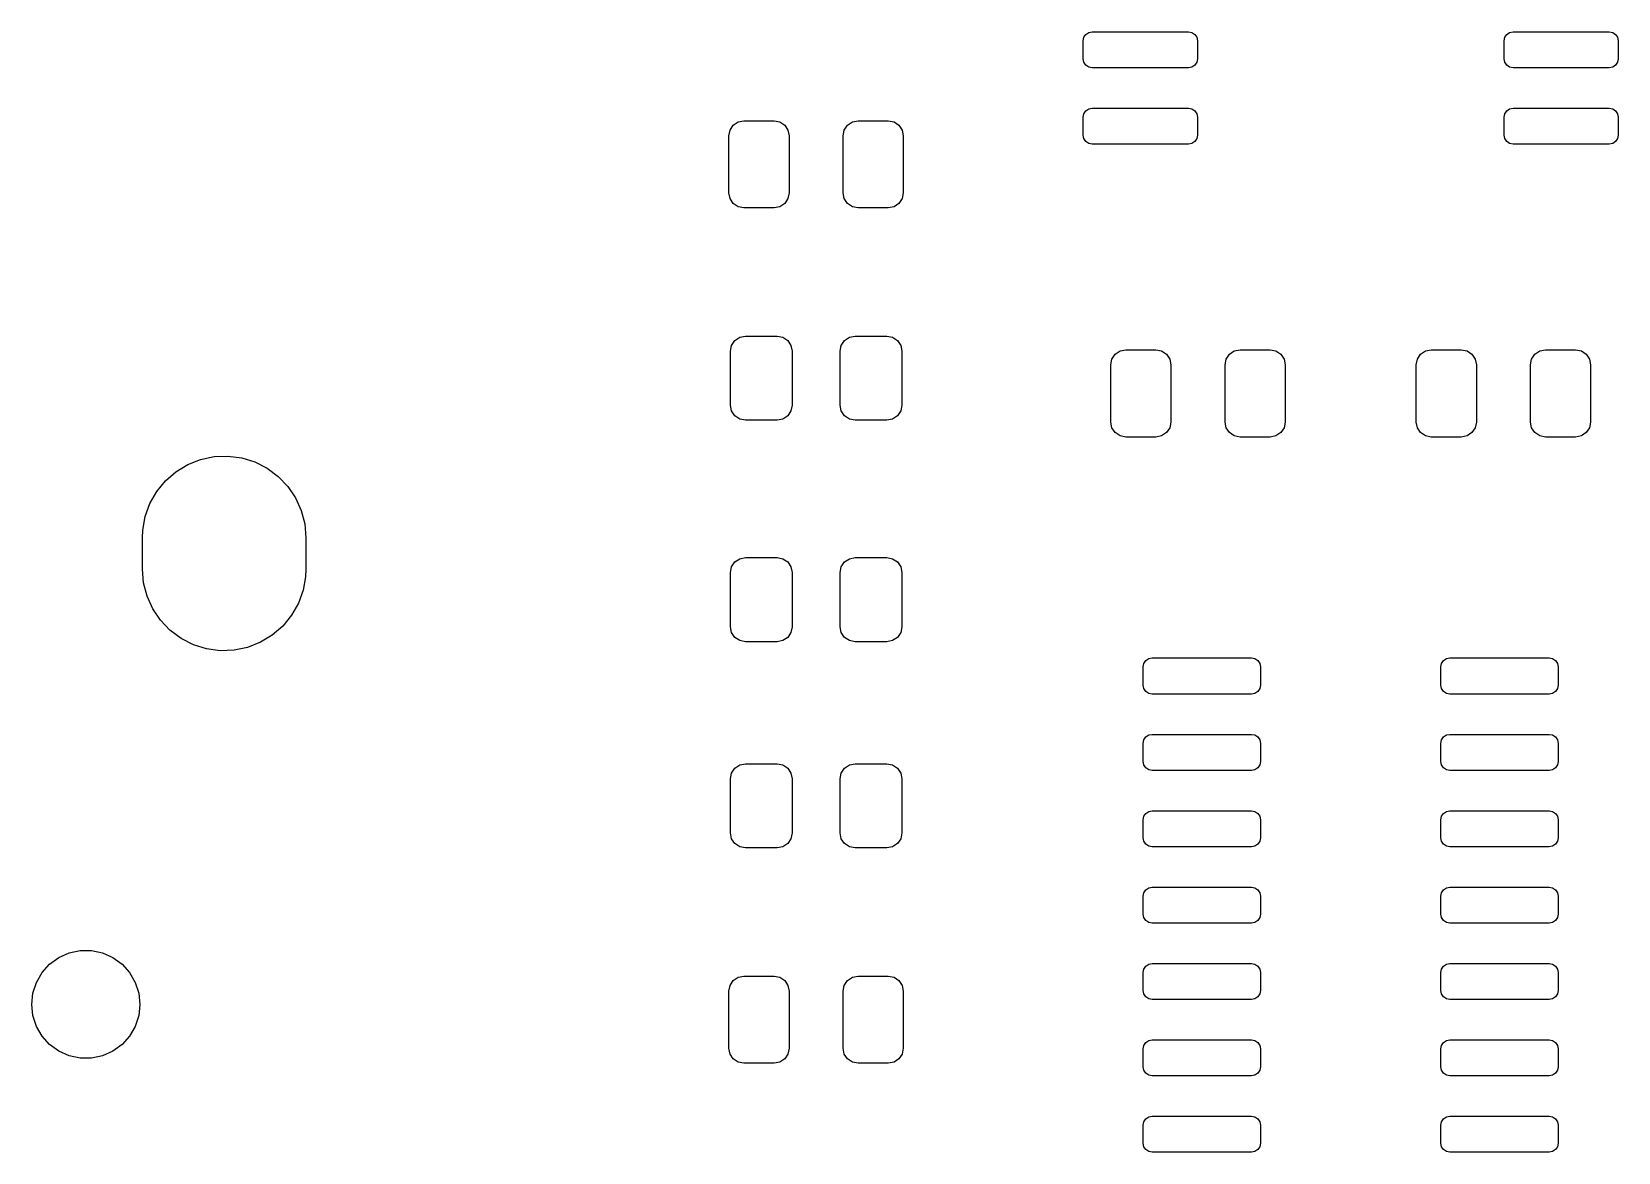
# Model space of a CAD drawing. Extents: x 43 to 169, y -223 to -48.
# Drawn here: x 107.61 to 133.99, y -110.41 to -91.78 of the extents above; entities that cross this region are included whole.
import ezdxf

# ---------------------------------------------------------------- set-up
doc = ezdxf.new("R2010")
doc.units = 0
doc.layers.add('BLACK', color=7, linetype='CONTINUOUS')

msp = doc.modelspace()

# ---------------------------------------------------------------- linework, layer by layer
at = {"layer": 'BLACK', "linetype": 'CONTINUOUS'}
for p, q in [((125.101, -91.8676), (125.134, -91.8189)), ((125.134, -91.8189), (125.183, -91.7864)), ((125.183, -91.7864), (125.24, -91.775)), ((125.24, -91.775), (126.84, -91.775)), ((126.84, -91.775), (126.897, -91.7864)), ((126.897, -91.7864), (126.946, -91.8189)), ((126.946, -91.8189), (126.979, -91.8676)), ((132.101, -91.8676), (132.134, -91.8189)), ((132.134, -91.8189), (132.183, -91.7864)), ((132.183, -91.7864), (132.24, -91.775)), ((132.24, -91.775), (133.84, -91.775)), ((133.84, -91.775), (133.897, -91.7864)), ((133.897, -91.7864), (133.946, -91.8189)), ((133.946, -91.8189), (133.979, -91.8676)), ((125.09, -91.925), (125.101, -91.8676)), ((125.09, -92.225), (125.09, -91.925)), ((126.979, -91.8676), (126.99, -91.925)), ((126.99, -91.925), (126.99, -92.225)), ((132.09, -91.925), (132.101, -91.8676)), ((132.09, -92.225), (132.09, -91.925)), ((133.979, -91.8676), (133.99, -91.925)), ((133.99, -91.925), (133.99, -92.225)), ((125.101, -92.2824), (125.09, -92.225)), ((125.134, -92.3311), (125.101, -92.2824)), ((125.183, -92.3636), (125.134, -92.3311)), ((126.946, -92.3311), (126.897, -92.3636)), ((126.979, -92.2824), (126.946, -92.3311)), ((126.99, -92.225), (126.979, -92.2824)), ((132.101, -92.2824), (132.09, -92.225)), ((132.134, -92.3311), (132.101, -92.2824)), ((132.183, -92.3636), (132.134, -92.3311)), ((133.946, -92.3311), (133.897, -92.3636)), ((133.979, -92.2824), (133.946, -92.3311)), ((133.99, -92.225), (133.979, -92.2824)), ((125.24, -92.375), (125.183, -92.3636)), ((126.84, -92.375), (125.24, -92.375)), ((126.897, -92.3636), (126.84, -92.375)), ((132.24, -92.375), (132.183, -92.3636)), ((133.84, -92.375), (132.24, -92.375)), ((133.897, -92.3636), (133.84, -92.375)), ((125.09, -93.195), (125.101, -93.1376)), ((125.101, -93.1376), (125.134, -93.0889)), ((125.134, -93.0889), (125.183, -93.0564)), ((125.183, -93.0564), (125.24, -93.045)), ((125.24, -93.045), (126.84, -93.045)), ((126.84, -93.045), (126.897, -93.0564)), ((126.897, -93.0564), (126.946, -93.0889)), ((126.946, -93.0889), (126.979, -93.1376)), ((126.979, -93.1376), (126.99, -93.195)), ((132.09, -93.195), (132.101, -93.1376)), ((132.101, -93.1376), (132.134, -93.0889)), ((132.134, -93.0889), (132.183, -93.0564)), ((132.183, -93.0564), (132.24, -93.045)), ((132.24, -93.045), (133.84, -93.045)), ((133.84, -93.045), (133.897, -93.0564)), ((133.897, -93.0564), (133.946, -93.0889)), ((133.946, -93.0889), (133.979, -93.1376)), ((133.979, -93.1376), (133.99, -93.195)), ((119.219, -93.4093), (119.273, -93.3282)), ((119.273, -93.3282), (119.354, -93.274)), ((119.354, -93.274), (119.45, -93.255)), ((119.45, -93.255), (119.95, -93.255)), ((119.95, -93.255), (120.046, -93.274)), ((120.046, -93.274), (120.127, -93.3282)), ((120.127, -93.3282), (120.181, -93.4093)), ((121.119, -93.4093), (121.173, -93.3282)), ((121.173, -93.3282), (121.254, -93.274)), ((121.254, -93.274), (121.35, -93.255)), ((121.35, -93.255), (121.85, -93.255)), ((121.85, -93.255), (121.946, -93.274)), ((121.946, -93.274), (122.027, -93.3282)), ((122.027, -93.3282), (122.081, -93.4093)), ((125.09, -93.495), (125.09, -93.195)), ((126.99, -93.195), (126.99, -93.495)), ((132.09, -93.495), (132.09, -93.195)), ((133.99, -93.195), (133.99, -93.495)), ((119.2, -93.505), (119.219, -93.4093)), ((119.2, -94.455), (119.2, -93.505)), ((120.181, -93.4093), (120.2, -93.505)), ((120.2, -93.505), (120.2, -94.455)), ((121.1, -93.505), (121.119, -93.4093)), ((121.1, -94.455), (121.1, -93.505)), ((122.081, -93.4093), (122.1, -93.505)), ((122.1, -93.505), (122.1, -94.455)), ((125.101, -93.5524), (125.09, -93.495)), ((125.134, -93.6011), (125.101, -93.5524)), ((125.183, -93.6336), (125.134, -93.6011)), ((125.24, -93.645), (125.183, -93.6336)), ((126.84, -93.645), (125.24, -93.645)), ((126.897, -93.6336), (126.84, -93.645)), ((126.946, -93.6011), (126.897, -93.6336)), ((126.979, -93.5524), (126.946, -93.6011)), ((126.99, -93.495), (126.979, -93.5524)), ((132.101, -93.5524), (132.09, -93.495)), ((132.134, -93.6011), (132.101, -93.5524)), ((132.183, -93.6336), (132.134, -93.6011)), ((132.24, -93.645), (132.183, -93.6336)), ((133.84, -93.645), (132.24, -93.645)), ((133.897, -93.6336), (133.84, -93.645)), ((133.946, -93.6011), (133.897, -93.6336)), ((133.979, -93.5524), (133.946, -93.6011)), ((133.99, -93.495), (133.979, -93.5524)), ((119.219, -94.5507), (119.2, -94.455)), ((120.2, -94.455), (120.181, -94.5507)), ((121.119, -94.5507), (121.1, -94.455)), ((122.1, -94.455), (122.081, -94.5507)), ((119.273, -94.6318), (119.219, -94.5507)), ((119.354, -94.686), (119.273, -94.6318)), ((119.45, -94.705), (119.354, -94.686)), ((119.95, -94.705), (119.45, -94.705)), ((120.046, -94.686), (119.95, -94.705)), ((120.127, -94.6318), (120.046, -94.686)), ((120.181, -94.5507), (120.127, -94.6318)), ((121.173, -94.6318), (121.119, -94.5507)), ((121.254, -94.686), (121.173, -94.6318)), ((121.35, -94.705), (121.254, -94.686)), ((121.85, -94.705), (121.35, -94.705)), ((121.946, -94.686), (121.85, -94.705)), ((122.027, -94.6318), (121.946, -94.686)), ((122.081, -94.5507), (122.027, -94.6318)), ((119.225, -97.086), (119.244, -96.9903)), ((119.225, -97.986), (119.225, -97.086)), ((119.244, -96.9903), (119.298, -96.9092)), ((119.298, -96.9092), (119.379, -96.855)), ((119.379, -96.855), (119.475, -96.836)), ((119.475, -96.836), (120, -96.836)), ((120, -96.836), (120.096, -96.855)), ((120.096, -96.855), (120.177, -96.9092)), ((120.177, -96.9092), (120.231, -96.9903)), ((120.231, -96.9903), (120.25, -97.086)), ((120.25, -97.086), (120.25, -97.986)), ((121.05, -97.086), (121.069, -96.9903)), ((121.05, -97.986), (121.05, -97.086)), ((121.069, -96.9903), (121.123, -96.9092)), ((121.123, -96.9092), (121.204, -96.855)), ((121.204, -96.855), (121.3, -96.836)), ((121.3, -96.836), (121.825, -96.836)), ((121.825, -96.836), (121.921, -96.855)), ((121.921, -96.855), (122.002, -96.9092)), ((122.002, -96.9092), (122.056, -96.9903)), ((122.056, -96.9903), (122.075, -97.086)), ((122.075, -97.086), (122.075, -97.986)), ((125.623, -97.1382), (125.704, -97.084)), ((125.704, -97.084), (125.8, -97.065)), ((125.8, -97.065), (126.3, -97.065)), ((126.3, -97.065), (126.396, -97.084)), ((126.396, -97.084), (126.477, -97.1382)), ((127.523, -97.1382), (127.604, -97.084)), ((127.604, -97.084), (127.7, -97.065)), ((127.7, -97.065), (128.2, -97.065)), ((128.2, -97.065), (128.296, -97.084)), ((128.296, -97.084), (128.377, -97.1382)), ((130.703, -97.1382), (130.784, -97.084)), ((130.784, -97.084), (130.88, -97.065)), ((130.88, -97.065), (131.38, -97.065)), ((131.38, -97.065), (131.476, -97.084)), ((131.476, -97.084), (131.557, -97.1382)), ((132.603, -97.1382), (132.684, -97.084)), ((132.684, -97.084), (132.78, -97.065)), ((132.78, -97.065), (133.28, -97.065)), ((133.28, -97.065), (133.376, -97.084)), ((133.376, -97.084), (133.457, -97.1382)), ((125.55, -97.315), (125.569, -97.2193)), ((125.55, -98.265), (125.55, -97.315)), ((125.569, -97.2193), (125.623, -97.1382)), ((126.477, -97.1382), (126.531, -97.2193)), ((126.531, -97.2193), (126.55, -97.315)), ((126.55, -97.315), (126.55, -98.265)), ((127.45, -97.315), (127.469, -97.2193)), ((127.45, -98.265), (127.45, -97.315)), ((127.469, -97.2193), (127.523, -97.1382)), ((128.377, -97.1382), (128.431, -97.2193)), ((128.431, -97.2193), (128.45, -97.315)), ((128.45, -97.315), (128.45, -98.265)), ((130.63, -97.315), (130.649, -97.2193)), ((130.63, -98.265), (130.63, -97.315)), ((130.649, -97.2193), (130.703, -97.1382)), ((131.557, -97.1382), (131.611, -97.2193)), ((131.611, -97.2193), (131.63, -97.315)), ((131.63, -97.315), (131.63, -98.265)), ((132.53, -97.315), (132.549, -97.2193)), ((132.53, -98.265), (132.53, -97.315)), ((132.549, -97.2193), (132.603, -97.1382)), ((133.457, -97.1382), (133.511, -97.2193)), ((133.511, -97.2193), (133.53, -97.315)), ((133.53, -97.315), (133.53, -98.265)), ((119.244, -98.0817), (119.225, -97.986)), ((119.298, -98.1628), (119.244, -98.0817)), ((120.231, -98.0817), (120.177, -98.1628)), ((120.25, -97.986), (120.231, -98.0817)), ((121.069, -98.0817), (121.05, -97.986)), ((121.123, -98.1628), (121.069, -98.0817)), ((122.056, -98.0817), (122.002, -98.1628)), ((122.075, -97.986), (122.056, -98.0817)), ((119.379, -98.217), (119.298, -98.1628)), ((119.475, -98.236), (119.379, -98.217)), ((120, -98.236), (119.475, -98.236)), ((120.096, -98.217), (120, -98.236)), ((120.177, -98.1628), (120.096, -98.217)), ((121.204, -98.217), (121.123, -98.1628)), ((121.3, -98.236), (121.204, -98.217)), ((121.825, -98.236), (121.3, -98.236)), ((121.921, -98.217), (121.825, -98.236)), ((122.002, -98.1628), (121.921, -98.217)), ((125.569, -98.3607), (125.55, -98.265)), ((125.623, -98.4418), (125.569, -98.3607)), ((126.531, -98.3607), (126.477, -98.4418)), ((126.55, -98.265), (126.531, -98.3607)), ((127.469, -98.3607), (127.45, -98.265)), ((127.523, -98.4418), (127.469, -98.3607)), ((128.431, -98.3607), (128.377, -98.4418)), ((128.45, -98.265), (128.431, -98.3607)), ((130.649, -98.3607), (130.63, -98.265)), ((130.703, -98.4418), (130.649, -98.3607)), ((131.611, -98.3607), (131.557, -98.4418)), ((131.63, -98.265), (131.611, -98.3607)), ((132.549, -98.3607), (132.53, -98.265)), ((132.603, -98.4418), (132.549, -98.3607)), ((133.511, -98.3607), (133.457, -98.4418)), ((133.53, -98.265), (133.511, -98.3607)), ((125.704, -98.496), (125.623, -98.4418)), ((125.8, -98.515), (125.704, -98.496)), ((126.3, -98.515), (125.8, -98.515)), ((126.396, -98.496), (126.3, -98.515)), ((126.477, -98.4418), (126.396, -98.496)), ((127.604, -98.496), (127.523, -98.4418)), ((127.7, -98.515), (127.604, -98.496)), ((128.2, -98.515), (127.7, -98.515)), ((128.296, -98.496), (128.2, -98.515)), ((128.377, -98.4418), (128.296, -98.496)), ((130.784, -98.496), (130.703, -98.4418)), ((130.88, -98.515), (130.784, -98.496)), ((131.38, -98.515), (130.88, -98.515)), ((131.476, -98.496), (131.38, -98.515)), ((131.557, -98.4418), (131.476, -98.496)), ((132.684, -98.496), (132.603, -98.4418)), ((132.78, -98.515), (132.684, -98.496)), ((133.28, -98.515), (132.78, -98.515)), ((133.376, -98.496), (133.28, -98.515)), ((133.457, -98.4418), (133.376, -98.496)), ((110.2, -98.9718), (110.414, -98.8874)), ((110.414, -98.8874), (110.639, -98.8401)), ((110.639, -98.8401), (110.869, -98.8315)), ((110.869, -98.8315), (111.097, -98.8617)), ((111.097, -98.8617), (111.317, -98.9299)), ((111.317, -98.9299), (111.522, -99.0341)), ((109.83, -99.2419), (110.004, -99.0911)), ((110.004, -99.0911), (110.2, -98.9718)), ((111.522, -99.0341), (111.706, -99.1714)), ((111.706, -99.1714), (111.865, -99.3378)), ((109.57, -99.6195), (109.684, -99.4197)), ((109.684, -99.4197), (109.83, -99.2419)), ((111.865, -99.3378), (111.993, -99.5286)), ((109.492, -99.8357), (109.57, -99.6195)), ((111.993, -99.5286), (112.088, -99.7383)), ((109.451, -100.062), (109.492, -99.8357)), ((112.088, -99.7383), (112.146, -99.9609)), ((112.146, -99.9609), (112.165, -100.19)), ((109.445, -100.19), (109.451, -100.062)), ((109.445, -100.71), (109.445, -100.19)), ((112.165, -100.19), (112.165, -100.71)), ((119.379, -100.538), (119.475, -100.519)), ((119.475, -100.519), (120, -100.519)), ((120, -100.519), (120.096, -100.538)), ((121.204, -100.538), (121.3, -100.519)), ((121.3, -100.519), (121.825, -100.519)), ((121.825, -100.519), (121.921, -100.538)), ((109.464, -100.939), (109.445, -100.71)), ((112.165, -100.71), (112.159, -100.838)), ((119.225, -100.769), (119.244, -100.673)), ((119.225, -101.669), (119.225, -100.769)), ((119.244, -100.673), (119.298, -100.592)), ((119.298, -100.592), (119.379, -100.538)), ((120.096, -100.538), (120.177, -100.592)), ((120.177, -100.592), (120.231, -100.673)), ((120.231, -100.673), (120.25, -100.769)), ((120.25, -100.769), (120.25, -101.669)), ((121.05, -100.769), (121.069, -100.673)), ((121.05, -101.669), (121.05, -100.769)), ((121.069, -100.673), (121.123, -100.592)), ((121.123, -100.592), (121.204, -100.538)), ((121.921, -100.538), (122.002, -100.592)), ((122.002, -100.592), (122.056, -100.673)), ((122.056, -100.673), (122.075, -100.769)), ((122.075, -100.769), (122.075, -101.669)), ((109.522, -101.162), (109.464, -100.939)), ((112.159, -100.838), (112.118, -101.064)), ((109.617, -101.371), (109.522, -101.162)), ((112.04, -101.28), (111.926, -101.48)), ((112.118, -101.064), (112.04, -101.28)), ((109.745, -101.562), (109.617, -101.371)), ((109.904, -101.729), (109.745, -101.562)), ((111.926, -101.48), (111.78, -101.658)), ((110.088, -101.866), (109.904, -101.729)), ((111.606, -101.809), (111.41, -101.928)), ((111.78, -101.658), (111.606, -101.809)), ((119.244, -101.765), (119.225, -101.669)), ((119.298, -101.846), (119.244, -101.765)), ((119.379, -101.9), (119.298, -101.846)), ((120.177, -101.846), (120.096, -101.9)), ((120.231, -101.765), (120.177, -101.846)), ((120.25, -101.669), (120.231, -101.765)), ((121.069, -101.765), (121.05, -101.669)), ((121.123, -101.846), (121.069, -101.765)), ((121.204, -101.9), (121.123, -101.846)), ((122.002, -101.846), (121.921, -101.9)), ((122.056, -101.765), (122.002, -101.846)), ((122.075, -101.669), (122.056, -101.765)), ((110.293, -101.97), (110.088, -101.866)), ((110.513, -102.038), (110.293, -101.97)), ((110.741, -102.068), (110.513, -102.038)), ((110.971, -102.06), (110.741, -102.068)), ((111.196, -102.013), (110.971, -102.06)), ((111.41, -101.928), (111.196, -102.013)), ((119.475, -101.919), (119.379, -101.9)), ((120, -101.919), (119.475, -101.919)), ((120.096, -101.9), (120, -101.919)), ((121.3, -101.919), (121.204, -101.9)), ((121.825, -101.919), (121.3, -101.919)), ((121.921, -101.9), (121.825, -101.919)), ((126.09, -102.339), (126.101, -102.282)), ((126.09, -102.639), (126.09, -102.339)), ((126.101, -102.282), (126.134, -102.233)), ((126.134, -102.233), (126.183, -102.2)), ((126.183, -102.2), (126.24, -102.189)), ((126.24, -102.189), (127.89, -102.189)), ((127.89, -102.189), (127.947, -102.2)), ((127.947, -102.2), (127.996, -102.233)), ((127.996, -102.233), (128.029, -102.282)), ((128.029, -102.282), (128.04, -102.339)), ((128.04, -102.339), (128.04, -102.639)), ((131.04, -102.339), (131.051, -102.282)), ((131.04, -102.639), (131.04, -102.339)), ((131.051, -102.282), (131.084, -102.233)), ((131.084, -102.233), (131.133, -102.2)), ((131.133, -102.2), (131.19, -102.189)), ((131.19, -102.189), (132.84, -102.189)), ((132.84, -102.189), (132.897, -102.2)), ((132.897, -102.2), (132.946, -102.233)), ((132.946, -102.233), (132.979, -102.282)), ((132.979, -102.282), (132.99, -102.339)), ((132.99, -102.339), (132.99, -102.639)), ((126.101, -102.696), (126.09, -102.639)), ((126.134, -102.745), (126.101, -102.696)), ((126.183, -102.778), (126.134, -102.745)), ((126.24, -102.789), (126.183, -102.778)), ((127.89, -102.789), (126.24, -102.789)), ((127.947, -102.778), (127.89, -102.789)), ((127.996, -102.745), (127.947, -102.778)), ((128.029, -102.696), (127.996, -102.745)), ((128.04, -102.639), (128.029, -102.696)), ((131.051, -102.696), (131.04, -102.639)), ((131.084, -102.745), (131.051, -102.696)), ((131.133, -102.778), (131.084, -102.745)), ((131.19, -102.789), (131.133, -102.778)), ((132.84, -102.789), (131.19, -102.789)), ((132.897, -102.778), (132.84, -102.789)), ((132.946, -102.745), (132.897, -102.778)), ((132.979, -102.696), (132.946, -102.745)), ((132.99, -102.639), (132.979, -102.696)), ((126.09, -103.609), (126.101, -103.552)), ((126.09, -103.909), (126.09, -103.609)), ((126.101, -103.552), (126.134, -103.503)), ((126.134, -103.503), (126.183, -103.47)), ((126.183, -103.47), (126.24, -103.459)), ((126.24, -103.459), (127.89, -103.459)), ((127.89, -103.459), (127.947, -103.47)), ((127.947, -103.47), (127.996, -103.503)), ((127.996, -103.503), (128.029, -103.552)), ((128.029, -103.552), (128.04, -103.609)), ((128.04, -103.609), (128.04, -103.909)), ((131.04, -103.609), (131.051, -103.552)), ((131.04, -103.909), (131.04, -103.609)), ((131.051, -103.552), (131.084, -103.503)), ((131.084, -103.503), (131.133, -103.47)), ((131.133, -103.47), (131.19, -103.459)), ((131.19, -103.459), (132.84, -103.459)), ((132.84, -103.459), (132.897, -103.47)), ((132.897, -103.47), (132.946, -103.503)), ((132.946, -103.503), (132.979, -103.552)), ((132.979, -103.552), (132.99, -103.609)), ((132.99, -103.609), (132.99, -103.909)), ((119.379, -103.967), (119.475, -103.948)), ((119.475, -103.948), (120, -103.948)), ((120, -103.948), (120.096, -103.967)), ((121.204, -103.967), (121.3, -103.948)), ((121.3, -103.948), (121.825, -103.948)), ((121.825, -103.948), (121.921, -103.967)), ((126.101, -103.966), (126.09, -103.909)), ((128.04, -103.909), (128.029, -103.966)), ((131.051, -103.966), (131.04, -103.909)), ((132.99, -103.909), (132.979, -103.966)), ((119.225, -104.198), (119.244, -104.102)), ((119.225, -105.098), (119.225, -104.198)), ((119.244, -104.102), (119.298, -104.021)), ((119.298, -104.021), (119.379, -103.967)), ((120.096, -103.967), (120.177, -104.021)), ((120.177, -104.021), (120.231, -104.102)), ((120.231, -104.102), (120.25, -104.198)), ((120.25, -104.198), (120.25, -105.098)), ((121.05, -104.198), (121.069, -104.102)), ((121.05, -105.098), (121.05, -104.198)), ((121.069, -104.102), (121.123, -104.021)), ((121.123, -104.021), (121.204, -103.967)), ((121.921, -103.967), (122.002, -104.021)), ((122.002, -104.021), (122.056, -104.102)), ((122.056, -104.102), (122.075, -104.198)), ((122.075, -104.198), (122.075, -105.098)), ((126.134, -104.015), (126.101, -103.966)), ((126.183, -104.048), (126.134, -104.015)), ((126.24, -104.059), (126.183, -104.048)), ((127.89, -104.059), (126.24, -104.059)), ((127.947, -104.048), (127.89, -104.059)), ((127.996, -104.015), (127.947, -104.048)), ((128.029, -103.966), (127.996, -104.015)), ((131.084, -104.015), (131.051, -103.966)), ((131.133, -104.048), (131.084, -104.015)), ((131.19, -104.059), (131.133, -104.048)), ((132.84, -104.059), (131.19, -104.059)), ((132.897, -104.048), (132.84, -104.059)), ((132.946, -104.015), (132.897, -104.048)), ((132.979, -103.966), (132.946, -104.015)), ((126.134, -104.773), (126.183, -104.74)), ((126.183, -104.74), (126.24, -104.729)), ((126.24, -104.729), (127.89, -104.729)), ((127.89, -104.729), (127.947, -104.74)), ((127.947, -104.74), (127.996, -104.773)), ((131.084, -104.773), (131.133, -104.74)), ((131.133, -104.74), (131.19, -104.729)), ((131.19, -104.729), (132.84, -104.729)), ((132.84, -104.729), (132.897, -104.74)), ((132.897, -104.74), (132.946, -104.773)), ((126.09, -104.879), (126.101, -104.822)), ((126.09, -105.179), (126.09, -104.879)), ((126.101, -104.822), (126.134, -104.773)), ((127.996, -104.773), (128.029, -104.822)), ((128.029, -104.822), (128.04, -104.879)), ((128.04, -104.879), (128.04, -105.179)), ((131.04, -104.879), (131.051, -104.822)), ((131.04, -105.179), (131.04, -104.879)), ((131.051, -104.822), (131.084, -104.773)), ((132.946, -104.773), (132.979, -104.822)), ((132.979, -104.822), (132.99, -104.879)), ((132.99, -104.879), (132.99, -105.179)), ((119.244, -105.194), (119.225, -105.098)), ((119.298, -105.275), (119.244, -105.194)), ((119.379, -105.329), (119.298, -105.275)), ((120.177, -105.275), (120.096, -105.329)), ((120.231, -105.194), (120.177, -105.275)), ((120.25, -105.098), (120.231, -105.194)), ((121.069, -105.194), (121.05, -105.098)), ((121.123, -105.275), (121.069, -105.194)), ((121.204, -105.329), (121.123, -105.275)), ((122.002, -105.275), (121.921, -105.329)), ((122.056, -105.194), (122.002, -105.275)), ((122.075, -105.098), (122.056, -105.194)), ((126.101, -105.236), (126.09, -105.179)), ((126.134, -105.285), (126.101, -105.236)), ((128.029, -105.236), (127.996, -105.285)), ((128.04, -105.179), (128.029, -105.236)), ((131.051, -105.236), (131.04, -105.179)), ((131.084, -105.285), (131.051, -105.236)), ((132.979, -105.236), (132.946, -105.285)), ((132.99, -105.179), (132.979, -105.236)), ((119.475, -105.348), (119.379, -105.329)), ((120, -105.348), (119.475, -105.348)), ((120.096, -105.329), (120, -105.348)), ((121.3, -105.348), (121.204, -105.329)), ((121.825, -105.348), (121.3, -105.348)), ((121.921, -105.329), (121.825, -105.348)), ((126.183, -105.318), (126.134, -105.285)), ((126.24, -105.329), (126.183, -105.318)), ((127.89, -105.329), (126.24, -105.329)), ((127.947, -105.318), (127.89, -105.329)), ((127.996, -105.285), (127.947, -105.318)), ((131.133, -105.318), (131.084, -105.285)), ((131.19, -105.329), (131.133, -105.318)), ((132.84, -105.329), (131.19, -105.329)), ((132.897, -105.318), (132.84, -105.329)), ((132.946, -105.285), (132.897, -105.318)), ((126.101, -106.092), (126.134, -106.043)), ((126.134, -106.043), (126.183, -106.01)), ((126.183, -106.01), (126.24, -105.999)), ((126.24, -105.999), (127.89, -105.999)), ((127.89, -105.999), (127.947, -106.01)), ((127.947, -106.01), (127.996, -106.043)), ((127.996, -106.043), (128.029, -106.092)), ((131.051, -106.092), (131.084, -106.043)), ((131.084, -106.043), (131.133, -106.01)), ((131.133, -106.01), (131.19, -105.999)), ((131.19, -105.999), (132.84, -105.999)), ((132.84, -105.999), (132.897, -106.01)), ((132.897, -106.01), (132.946, -106.043)), ((132.946, -106.043), (132.979, -106.092)), ((126.09, -106.149), (126.101, -106.092)), ((126.09, -106.449), (126.09, -106.149)), ((128.029, -106.092), (128.04, -106.149)), ((128.04, -106.149), (128.04, -106.449)), ((131.04, -106.149), (131.051, -106.092)), ((131.04, -106.449), (131.04, -106.149)), ((132.979, -106.092), (132.99, -106.149)), ((132.99, -106.149), (132.99, -106.449)), ((126.101, -106.506), (126.09, -106.449)), ((126.134, -106.555), (126.101, -106.506)), ((126.183, -106.588), (126.134, -106.555)), ((126.24, -106.599), (126.183, -106.588)), ((127.947, -106.588), (127.89, -106.599)), ((127.996, -106.555), (127.947, -106.588)), ((128.029, -106.506), (127.996, -106.555)), ((128.04, -106.449), (128.029, -106.506)), ((131.051, -106.506), (131.04, -106.449)), ((131.084, -106.555), (131.051, -106.506)), ((131.133, -106.588), (131.084, -106.555)), ((131.19, -106.599), (131.133, -106.588)), ((132.897, -106.588), (132.84, -106.599)), ((132.946, -106.555), (132.897, -106.588)), ((132.979, -106.506), (132.946, -106.555)), ((132.99, -106.449), (132.979, -106.506)), ((127.89, -106.599), (126.24, -106.599)), ((132.84, -106.599), (131.19, -106.599)), ((108.055, -107.171), (108.227, -107.094)), ((108.227, -107.094), (108.411, -107.055)), ((108.411, -107.055), (108.599, -107.055)), ((108.599, -107.055), (108.783, -107.094)), ((108.783, -107.094), (108.955, -107.171)), ((107.777, -107.421), (107.903, -107.281)), ((107.903, -107.281), (108.055, -107.171)), ((108.955, -107.171), (109.107, -107.281)), ((109.107, -107.281), (109.233, -107.421)), ((126.09, -107.419), (126.101, -107.362)), ((126.101, -107.362), (126.134, -107.313)), ((126.134, -107.313), (126.183, -107.28)), ((126.183, -107.28), (126.24, -107.269)), ((126.24, -107.269), (127.89, -107.269)), ((127.89, -107.269), (127.947, -107.28)), ((127.947, -107.28), (127.996, -107.313)), ((127.996, -107.313), (128.029, -107.362)), ((128.029, -107.362), (128.04, -107.419)), ((131.04, -107.419), (131.051, -107.362)), ((131.051, -107.362), (131.084, -107.313)), ((131.084, -107.313), (131.133, -107.28)), ((131.133, -107.28), (131.19, -107.269)), ((131.19, -107.269), (132.84, -107.269)), ((132.84, -107.269), (132.897, -107.28)), ((132.897, -107.28), (132.946, -107.313)), ((132.946, -107.313), (132.979, -107.362)), ((132.979, -107.362), (132.99, -107.419)), ((107.625, -107.763), (107.683, -107.584)), ((107.683, -107.584), (107.777, -107.421)), ((109.233, -107.421), (109.327, -107.584)), ((109.327, -107.584), (109.385, -107.763)), ((119.2, -107.729), (119.219, -107.633)), ((119.219, -107.633), (119.273, -107.552)), ((119.273, -107.552), (119.354, -107.498)), ((119.354, -107.498), (119.45, -107.479)), ((119.45, -107.479), (119.95, -107.479)), ((119.95, -107.479), (120.046, -107.498)), ((120.046, -107.498), (120.127, -107.552)), ((120.127, -107.552), (120.181, -107.633)), ((120.181, -107.633), (120.2, -107.729)), ((121.1, -107.729), (121.119, -107.633)), ((121.119, -107.633), (121.173, -107.552)), ((121.173, -107.552), (121.254, -107.498)), ((121.254, -107.498), (121.35, -107.479)), ((121.35, -107.479), (121.85, -107.479)), ((121.85, -107.479), (121.946, -107.498)), ((121.946, -107.498), (122.027, -107.552)), ((122.027, -107.552), (122.081, -107.633)), ((122.081, -107.633), (122.1, -107.729)), ((126.09, -107.719), (126.09, -107.419)), ((128.04, -107.419), (128.04, -107.719)), ((131.04, -107.719), (131.04, -107.419)), ((132.99, -107.419), (132.99, -107.719)), ((107.605, -107.95), (107.625, -107.763)), ((109.385, -107.763), (109.405, -107.95)), ((119.2, -108.679), (119.2, -107.729)), ((120.2, -107.729), (120.2, -108.679)), ((121.1, -108.679), (121.1, -107.729)), ((122.1, -107.729), (122.1, -108.679)), ((126.101, -107.776), (126.09, -107.719)), ((126.134, -107.825), (126.101, -107.776)), ((126.183, -107.858), (126.134, -107.825)), ((126.24, -107.869), (126.183, -107.858)), ((127.89, -107.869), (126.24, -107.869)), ((127.947, -107.858), (127.89, -107.869)), ((127.996, -107.825), (127.947, -107.858)), ((128.029, -107.776), (127.996, -107.825)), ((128.04, -107.719), (128.029, -107.776)), ((131.051, -107.776), (131.04, -107.719)), ((131.084, -107.825), (131.051, -107.776)), ((131.133, -107.858), (131.084, -107.825)), ((131.19, -107.869), (131.133, -107.858)), ((132.84, -107.869), (131.19, -107.869)), ((132.897, -107.858), (132.84, -107.869)), ((132.946, -107.825), (132.897, -107.858)), ((132.979, -107.776), (132.946, -107.825)), ((132.99, -107.719), (132.979, -107.776)), ((107.625, -108.137), (107.605, -107.95)), ((107.683, -108.316), (107.625, -108.137)), ((109.385, -108.137), (109.327, -108.316)), ((109.405, -107.95), (109.385, -108.137)), ((107.777, -108.479), (107.683, -108.316)), ((109.327, -108.316), (109.233, -108.479)), ((107.903, -108.619), (107.777, -108.479)), ((108.055, -108.729), (107.903, -108.619)), ((109.107, -108.619), (108.955, -108.729)), ((109.233, -108.479), (109.107, -108.619)), ((119.219, -108.775), (119.2, -108.679)), ((120.2, -108.679), (120.181, -108.775)), ((121.119, -108.775), (121.1, -108.679)), ((122.1, -108.679), (122.081, -108.775)), ((126.09, -108.689), (126.101, -108.632)), ((126.09, -108.989), (126.09, -108.689)), ((126.101, -108.632), (126.134, -108.583)), ((126.134, -108.583), (126.183, -108.55)), ((126.183, -108.55), (126.24, -108.539)), ((126.24, -108.539), (127.89, -108.539)), ((127.89, -108.539), (127.947, -108.55)), ((127.947, -108.55), (127.996, -108.583)), ((127.996, -108.583), (128.029, -108.632)), ((128.029, -108.632), (128.04, -108.689)), ((128.04, -108.689), (128.04, -108.989)), ((131.04, -108.689), (131.051, -108.632)), ((131.04, -108.989), (131.04, -108.689)), ((131.051, -108.632), (131.084, -108.583)), ((131.084, -108.583), (131.133, -108.55)), ((131.133, -108.55), (131.19, -108.539)), ((131.19, -108.539), (132.84, -108.539)), ((132.84, -108.539), (132.897, -108.55)), ((132.897, -108.55), (132.946, -108.583)), ((132.946, -108.583), (132.979, -108.632)), ((132.979, -108.632), (132.99, -108.689)), ((132.99, -108.689), (132.99, -108.989)), ((108.227, -108.806), (108.055, -108.729)), ((108.411, -108.845), (108.227, -108.806)), ((108.599, -108.845), (108.411, -108.845)), ((108.783, -108.806), (108.599, -108.845)), ((108.955, -108.729), (108.783, -108.806)), ((119.273, -108.856), (119.219, -108.775)), ((119.354, -108.91), (119.273, -108.856)), ((119.45, -108.929), (119.354, -108.91)), ((119.95, -108.929), (119.45, -108.929)), ((120.046, -108.91), (119.95, -108.929)), ((120.127, -108.856), (120.046, -108.91)), ((120.181, -108.775), (120.127, -108.856)), ((121.173, -108.856), (121.119, -108.775)), ((121.254, -108.91), (121.173, -108.856)), ((121.35, -108.929), (121.254, -108.91)), ((121.85, -108.929), (121.35, -108.929)), ((121.946, -108.91), (121.85, -108.929)), ((122.027, -108.856), (121.946, -108.91)), ((122.081, -108.775), (122.027, -108.856)), ((126.101, -109.046), (126.09, -108.989)), ((126.134, -109.095), (126.101, -109.046)), ((126.183, -109.128), (126.134, -109.095)), ((126.24, -109.139), (126.183, -109.128)), ((127.89, -109.139), (126.24, -109.139)), ((127.947, -109.128), (127.89, -109.139)), ((127.996, -109.095), (127.947, -109.128)), ((128.029, -109.046), (127.996, -109.095)), ((128.04, -108.989), (128.029, -109.046)), ((131.051, -109.046), (131.04, -108.989)), ((131.084, -109.095), (131.051, -109.046)), ((131.133, -109.128), (131.084, -109.095)), ((131.19, -109.139), (131.133, -109.128)), ((132.84, -109.139), (131.19, -109.139)), ((132.897, -109.128), (132.84, -109.139)), ((132.946, -109.095), (132.897, -109.128)), ((132.979, -109.046), (132.946, -109.095)), ((132.99, -108.989), (132.979, -109.046)), ((126.09, -109.959), (126.101, -109.902)), ((126.09, -110.259), (126.09, -109.959)), ((126.101, -109.902), (126.134, -109.853)), ((126.134, -109.853), (126.183, -109.82)), ((126.183, -109.82), (126.24, -109.809)), ((126.24, -109.809), (127.89, -109.809)), ((127.89, -109.809), (127.947, -109.82)), ((127.947, -109.82), (127.996, -109.853)), ((127.996, -109.853), (128.029, -109.902)), ((128.029, -109.902), (128.04, -109.959)), ((128.04, -109.959), (128.04, -110.259)), ((131.04, -109.959), (131.051, -109.902)), ((131.04, -110.259), (131.04, -109.959)), ((131.051, -109.902), (131.084, -109.853)), ((131.084, -109.853), (131.133, -109.82)), ((131.133, -109.82), (131.19, -109.809)), ((131.19, -109.809), (132.84, -109.809)), ((132.84, -109.809), (132.897, -109.82)), ((132.897, -109.82), (132.946, -109.853)), ((132.946, -109.853), (132.979, -109.902)), ((132.979, -109.902), (132.99, -109.959)), ((132.99, -109.959), (132.99, -110.259)), ((126.101, -110.316), (126.09, -110.259)), ((128.04, -110.259), (128.029, -110.316)), ((131.051, -110.316), (131.04, -110.259)), ((132.99, -110.259), (132.979, -110.316)), ((126.134, -110.365), (126.101, -110.316)), ((126.183, -110.398), (126.134, -110.365)), ((126.24, -110.409), (126.183, -110.398)), ((127.89, -110.409), (126.24, -110.409)), ((127.947, -110.398), (127.89, -110.409)), ((127.996, -110.365), (127.947, -110.398)), ((128.029, -110.316), (127.996, -110.365)), ((131.084, -110.365), (131.051, -110.316)), ((131.133, -110.398), (131.084, -110.365)), ((131.19, -110.409), (131.133, -110.398)), ((132.84, -110.409), (131.19, -110.409)), ((132.897, -110.398), (132.84, -110.409)), ((132.946, -110.365), (132.897, -110.398)), ((132.979, -110.316), (132.946, -110.365))]:
    msp.add_line(p, q, dxfattribs=at)

doc.saveas('drawing.dxf')
